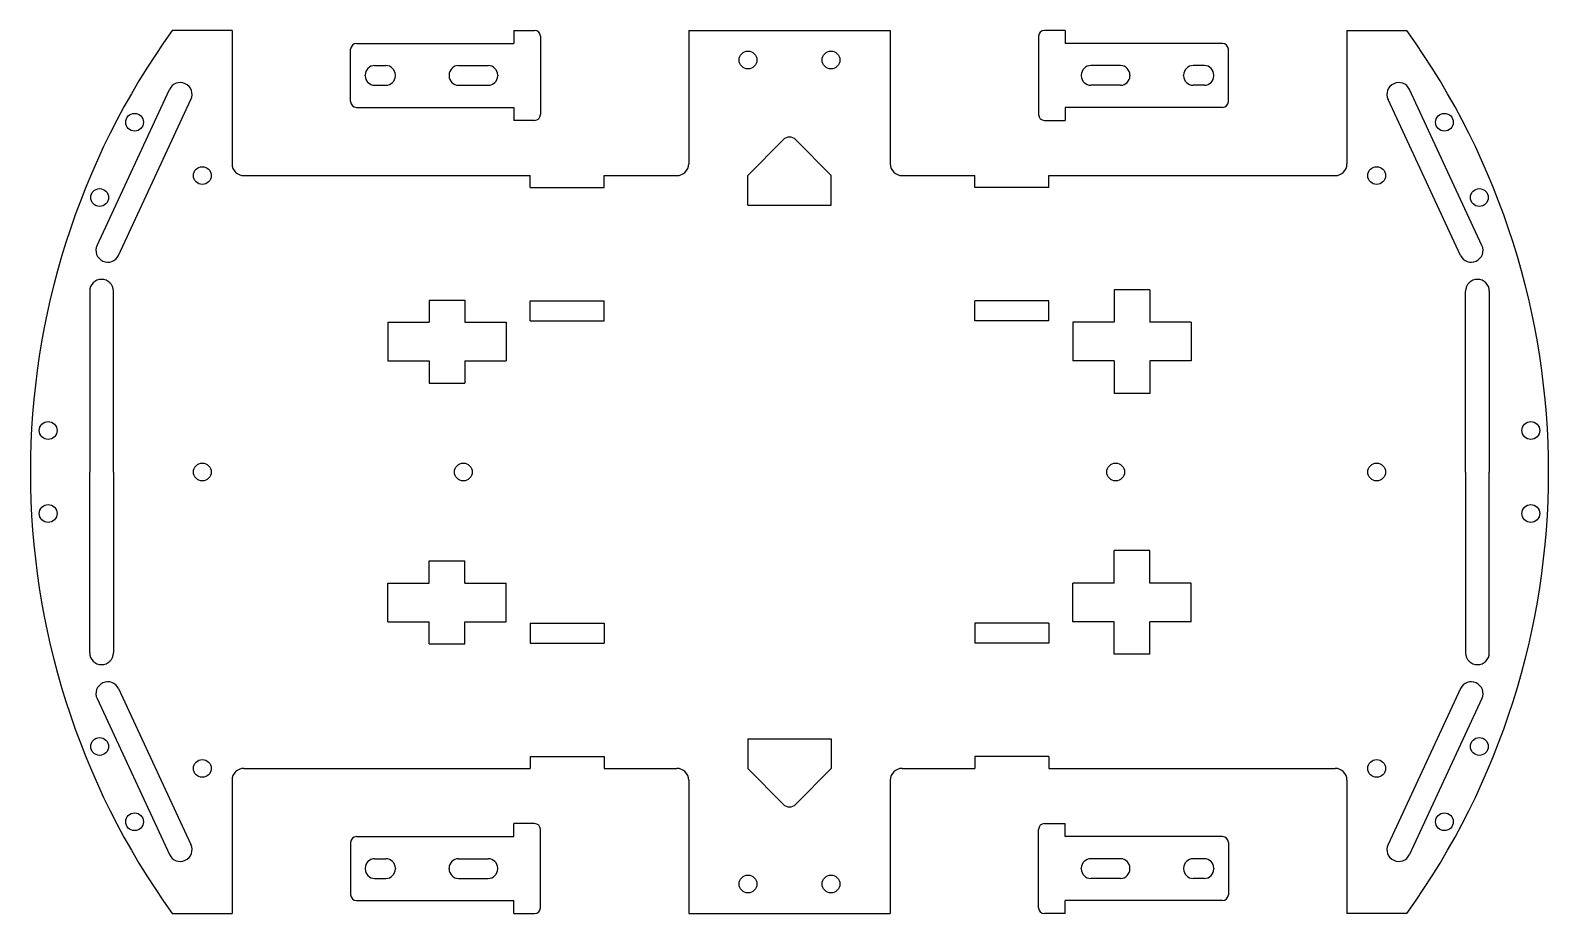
# Model space of a CAD drawing. Extents: x -128 to 128, y -74 to 74.
import ezdxf

# ---------------------------------------------------------------- set-up
doc = ezdxf.new("R2010")
doc.units = 0
doc.layers.get('0').update_dxf_attribs({"linetype": 'CONTINUOUS'})

msp = doc.modelspace()

# ---------------------------------------------------------------- linework, layer by layer
for p, q in [((-94, 74.5), (-104.085302, 74.5)), ((-94, 74.5), (-94, 52)), ((-46.5, 74.5), (-43, 74.5)), ((-46.5, 74.5), (-46.5, 72.3)), ((-17, 74.5), (-17, 52)), ((-17, 74.5), (17, 74.5)), ((17, 74.5), (17, 52)), ((46.5, 74.5), (43, 74.5)), ((46.5, 74.5), (46.5, 72.3)), ((94, 74.5), (104.085302, 74.5)), ((94, 74.5), (94, 52)), ((-73, 72.3), (-46.5, 72.3)), ((-42, 73.5), (-42, 60.3)), ((42, 73.5), (42, 60.3)), ((73, 72.3), (46.5, 72.3)), ((-74, 62.5), (-74, 71.3)), ((74, 62.5), (74, 71.3)), ((-71.55, 66.84), (-71.55, 66.96)), ((-69.95, 68.56), (-68.05, 68.56)), ((-66.45, 66.84), (-66.45, 66.96)), ((-57.4, 66.96), (-57.4, 66.84)), ((-55.8, 68.56), (-50.8, 68.56)), ((-49.2, 66.96), (-49.2, 66.84)), ((49.2, 66.96), (49.2, 66.84)), ((55.8, 68.56), (50.8, 68.56)), ((57.4, 66.96), (57.4, 66.84)), ((66.45, 66.84), (66.45, 66.96)), ((69.95, 68.56), (68.05, 68.56)), ((71.55, 66.84), (71.55, 66.96)), ((-116.758552, 38.23206), (-104.544497, 64.534472)), ((-69.95, 65.24), (-68.05, 65.24)), ((-55.8, 65.24), (-50.8, 65.24)), ((55.8, 65.24), (50.8, 65.24)), ((69.95, 65.24), (68.05, 65.24)), ((116.758552, 38.23206), (104.544497, 64.534472)), ((-113.130634, 36.547363), (-100.916578, 62.849775)), ((-73, 61.5), (-46.5, 61.5)), ((-46.5, 61.5), (-46.5, 59.3)), ((46.5, 61.5), (46.5, 59.3)), ((73, 61.5), (46.5, 61.5)), ((113.130634, 36.547363), (100.916578, 62.849775)), ((-43, 59.3), (-46.5, 59.3)), ((43, 59.3), (46.5, 59.3)), ((-7, 50), (-1.071338, 56.049874)), ((7, 50), (1.071338, 56.049874)), ((-92, 50), (-43.75, 50)), ((-43.75, 48), (-43.75, 50)), ((-31.25, 48), (-31.25, 50)), ((-31.25, 50), (-19, 50)), ((-7, 45), (-7, 50)), ((7, 45), (7, 50)), ((19, 50), (31.25, 50)), ((31.25, 48), (31.25, 50)), ((43.75, 48), (43.75, 50)), ((43.75, 50), (92, 50)), ((-43.75, 48), (-31.25, 48)), ((43.75, 48), (31.25, 48)), ((-7, 45), (7, 45)), ((60.75, 30.75), (54.75, 30.75)), ((54.75, 30.75), (54.75, 25.25)), ((60.75, 30.75), (60.75, 25.25)), ((-118, 30.5), (-118, 0)), ((-114, 0), (-114, 30.5)), ((-60.75, 29), (-54.75, 29)), ((-60.75, 29), (-60.75, 25.25)), ((-54.75, 29), (-54.75, 25.25)), ((-43.75, 28.9), (-31.25, 28.9)), ((-43.75, 25.5), (-43.75, 28.9)), ((-31.25, 25.5), (-31.25, 28.9)), ((43.75, 28.9), (31.25, 28.9)), ((31.25, 25.5), (31.25, 28.9)), ((43.75, 25.5), (43.75, 28.9)), ((114, 0), (114, 30.5)), ((118, 30.5), (118, 0)), ((-67.75, 25.25), (-67.75, 18.75)), ((-67.75, 25.25), (-60.75, 25.25)), ((-54.75, 25.25), (-47.75, 25.25)), ((-47.75, 25.25), (-47.75, 18.75)), ((-43.75, 25.5), (-31.25, 25.5)), ((43.75, 25.5), (31.25, 25.5)), ((47.75, 25.25), (47.75, 18.75)), ((54.75, 25.25), (47.75, 25.25)), ((67.75, 25.25), (60.75, 25.25)), ((67.75, 25.25), (67.75, 18.75)), ((-67.75, 18.75), (-60.75, 18.75)), ((-60.75, 18.75), (-60.75, 15)), ((-54.75, 18.75), (-54.75, 15)), ((-54.75, 18.75), (-47.75, 18.75)), ((54.75, 18.75), (47.75, 18.75)), ((54.75, 18.75), (54.75, 13.25)), ((67.75, 18.75), (60.75, 18.75)), ((60.75, 18.75), (60.75, 13.25)), ((-60.75, 15), (-54.75, 15)), ((60.75, 13.25), (54.75, 13.25)), ((-118, -30.5), (-118, 0)), ((-114, 0), (-114, -30.5)), ((114, 0), (114, -30.5)), ((118, -30.5), (118, 0)), ((-60.75, -15), (-54.75, -15)), ((-60.75, -18.75), (-60.75, -15)), ((-54.75, -18.75), (-54.75, -15)), ((60.75, -13.25), (54.75, -13.25)), ((54.75, -18.75), (54.75, -13.25)), ((60.75, -18.75), (60.75, -13.25)), ((-67.75, -25.25), (-67.75, -18.75)), ((-67.75, -18.75), (-60.75, -18.75)), ((-54.75, -18.75), (-47.75, -18.75)), ((-47.75, -25.25), (-47.75, -18.75)), ((47.75, -25.25), (47.75, -18.75)), ((54.75, -18.75), (47.75, -18.75)), ((67.75, -18.75), (60.75, -18.75)), ((67.75, -25.25), (67.75, -18.75)), ((-67.75, -25.25), (-60.75, -25.25)), ((-60.75, -29), (-60.75, -25.25)), ((-54.75, -25.25), (-47.75, -25.25)), ((-54.75, -29), (-54.75, -25.25)), ((-43.75, -25.5), (-31.25, -25.5)), ((-43.75, -25.5), (-43.75, -28.9)), ((-31.25, -25.5), (-31.25, -28.9)), ((43.75, -25.5), (31.25, -25.5)), ((31.25, -25.5), (31.25, -28.9)), ((43.75, -25.5), (43.75, -28.9)), ((54.75, -25.25), (47.75, -25.25)), ((54.75, -30.75), (54.75, -25.25)), ((67.75, -25.25), (60.75, -25.25)), ((60.75, -30.75), (60.75, -25.25)), ((-60.75, -29), (-54.75, -29)), ((-43.75, -28.9), (-31.25, -28.9)), ((43.75, -28.9), (31.25, -28.9)), ((60.75, -30.75), (54.75, -30.75)), ((-116.758552, -38.23206), (-104.544497, -64.534472)), ((-113.130634, -36.547363), (-100.916578, -62.849775)), ((113.130634, -36.547363), (100.916578, -62.849775)), ((116.758552, -38.23206), (104.544497, -64.534472)), ((-7, -45), (7, -45)), ((-7, -45), (-7, -50)), ((7, -45), (7, -50)), ((-43.75, -48), (-43.75, -50)), ((-43.75, -48), (-31.25, -48)), ((-31.25, -48), (-31.25, -50)), ((43.75, -48), (31.25, -48)), ((31.25, -48), (31.25, -50)), ((43.75, -48), (43.75, -50)), ((-92, -50), (-43.75, -50)), ((-31.25, -50), (-19, -50)), ((-7, -50), (-1.071338, -56.049874)), ((7, -50), (1.071338, -56.049874)), ((19, -50), (31.25, -50)), ((43.75, -50), (92, -50)), ((-94, -52), (-94, -74.5)), ((-17, -52), (-17, -74.5)), ((17, -52), (17, -74.5)), ((94, -52), (94, -74.5)), ((-43, -59.3), (-46.5, -59.3)), ((-46.5, -61.5), (-46.5, -59.3)), ((-42, -73.5), (-42, -60.3)), ((42, -73.5), (42, -60.3)), ((43, -59.3), (46.5, -59.3)), ((46.5, -61.5), (46.5, -59.3)), ((-74, -62.5), (-74, -71.3)), ((-73, -61.5), (-46.5, -61.5)), ((73, -61.5), (46.5, -61.5)), ((74, -62.5), (74, -71.3)), ((-69.95, -65.24), (-68.05, -65.24)), ((-55.8, -65.24), (-50.8, -65.24)), ((55.8, -65.24), (50.8, -65.24)), ((69.95, -65.24), (68.05, -65.24)), ((-71.55, -66.84), (-71.55, -66.96)), ((-69.95, -68.56), (-68.05, -68.56)), ((-66.45, -66.84), (-66.45, -66.96)), ((-57.4, -66.96), (-57.4, -66.84)), ((-55.8, -68.56), (-50.8, -68.56)), ((-49.2, -66.96), (-49.2, -66.84)), ((49.2, -66.96), (49.2, -66.84)), ((55.8, -68.56), (50.8, -68.56)), ((57.4, -66.96), (57.4, -66.84)), ((66.45, -66.84), (66.45, -66.96)), ((69.95, -68.56), (68.05, -68.56)), ((71.55, -66.84), (71.55, -66.96)), ((-73, -72.3), (-46.5, -72.3)), ((-46.5, -74.5), (-46.5, -72.3)), ((46.5, -74.5), (46.5, -72.3)), ((73, -72.3), (46.5, -72.3)), ((-104.085302, -74.5), (-94, -74.5)), ((-46.5, -74.5), (-43, -74.5)), ((-17, -74.5), (17, -74.5)), ((46.5, -74.5), (43, -74.5)), ((104.085302, -74.5), (94, -74.5))]:
    msp.add_line(p, q)
for centre in [(-7, 69.5), (7, 69.5), (-110.424244, 58.995647), (110.424244, 58.995647), (-99, 50), (99, 50), (-116.320684, 46.297931), (116.320684, 46.297931), (-125, 7), (125, 7), (-99, 0), (-55, 0), (55, 0), (99, 0), (-125, -7), (125, -7), (-116.320684, -46.297931), (116.320684, -46.297931), (-99, -50), (99, -50), (-110.424244, -58.995647), (110.424244, -58.995647), (-7, -69.5), (7, -69.5)]:
    msp.add_circle(centre, 1.5)
for centre, radius, start, end in [((0, 0), 128, 144.406463, 215.593537), ((-43, 73.5), 1, 0, 90), ((43, 73.5), 1, 90, 180), ((0, 0), 128, 324.406463, 35.593537), ((0, 0), 128, 324.406463, 35.593537), ((-73, 71.3), 1, 90, 180), ((73, 71.3), 1, 0, 90), ((-69.95, 66.96), 1.6, 90, 180), ((-69.95, 66.84), 1.6, 180, 270), ((-68.05, 66.96), 1.6, 0, 90), ((-68.05, 66.84), 1.6, 270, 360), ((-55.8, 66.96), 1.6, 90, 180), ((-55.8, 66.84), 1.6, 180, 270), ((-50.8, 66.96), 1.6, 360, 90), ((-50.8, 66.84), 1.6, 270, 0), ((50.8, 66.96), 1.6, 90, 180), ((50.8, 66.84), 1.6, 180, 270), ((55.8, 66.96), 1.6, 0, 90), ((55.8, 66.84), 1.6, 270, 0), ((68.05, 66.96), 1.6, 90, 180), ((68.05, 66.84), 1.6, 180, 270), ((69.95, 66.96), 1.6, 360, 90), ((69.95, 66.84), 1.6, 270, 0), ((-102.730538, 63.692123), 2, 65.091251, 155.091251), ((-102.730538, 63.692123), 2, 335.091251, 65.091251), ((102.730538, 63.692123), 2, 114.908749, 204.908749), ((102.730538, 63.692123), 2, 24.908749, 114.908749), ((-73, 62.5), 1, 180, 270), ((73, 62.5), 1, 270, 360), ((-43, 60.3), 1, 270, 360), ((43, 60.3), 1, 180, 270), ((0, 55), 1.5, 44.420239, 135.579761), ((-92, 52), 2, 180, 270), ((-19, 52), 2, 270, 360), ((19, 52), 2, 180, 270), ((92, 52), 2, 270, 0), ((92, 52), 2, 270, 0), ((-114.944593, 37.389712), 2, 155.091251, 245.091251), ((-114.944593, 37.389712), 2, 245.091251, 335.091251), ((114.944593, 37.389712), 2, 204.908749, 294.908749), ((114.944593, 37.389712), 2, 294.908749, 24.908749), ((-116, 30.5), 2, 90, 180), ((-116, 30.5), 2, 0, 90), ((116, 30.5), 2, 90, 180), ((116, 30.5), 2, 360, 90), ((-116, -30.5), 2, 180, 270), ((-116, -30.5), 2, 270, 360), ((116, -30.5), 2, 180, 270), ((116, -30.5), 2, 270, 0), ((-114.944593, -37.389712), 2, 114.908749, 204.908749), ((-114.944593, -37.389712), 2, 24.908749, 114.908749), ((114.944593, -37.389712), 2, 65.091251, 155.091251), ((114.944593, -37.389712), 2, 335.091251, 65.091251), ((-92, -52), 2, 90, 180), ((-19, -52), 2, 0, 90), ((19, -52), 2, 90, 180), ((92, -52), 2, 360, 90), ((92, -52), 2, 360, 90), ((0, -55), 1.5, 224.420239, 315.579761), ((-43, -60.3), 1, 0, 90), ((43, -60.3), 1, 90, 180), ((-102.730538, -63.692123), 2, 294.908749, 24.908749), ((-73, -62.5), 1, 90, 180), ((73, -62.5), 1, 0, 90), ((102.730538, -63.692123), 2, 155.091251, 245.091251), ((-102.730538, -63.692123), 2, 204.908749, 294.908749), ((-69.95, -66.84), 1.6, 90, 180), ((-68.05, -66.84), 1.6, 0, 90), ((-55.8, -66.84), 1.6, 90, 180), ((-50.8, -66.84), 1.6, 0, 90), ((50.8, -66.84), 1.6, 90, 180), ((55.8, -66.84), 1.6, 0, 90), ((68.05, -66.84), 1.6, 90, 180), ((69.95, -66.84), 1.6, 0, 90), ((102.730538, -63.692123), 2, 245.091251, 335.091251), ((-69.95, -66.96), 1.6, 180, 270), ((-68.05, -66.96), 1.6, 270, 360), ((-55.8, -66.96), 1.6, 180, 270), ((-50.8, -66.96), 1.6, 270, 0), ((50.8, -66.96), 1.6, 180, 270), ((55.8, -66.96), 1.6, 270, 0), ((68.05, -66.96), 1.6, 180, 270), ((69.95, -66.96), 1.6, 270, 0), ((-73, -71.3), 1, 180, 270), ((73, -71.3), 1, 270, 0), ((-43, -73.5), 1, 270, 0), ((43, -73.5), 1, 180, 270)]:
    msp.add_arc(centre, radius, start, end)

doc.saveas('drawing.dxf')
